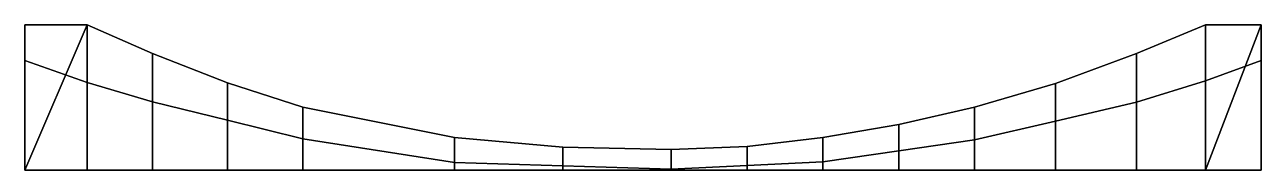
# Model space of a CAD drawing. Extents: x -104 to 103, y -24 to 0.
import ezdxf

# ---------------------------------------------------------------- set-up
doc = ezdxf.new("R2010")
doc.units = 0
doc.layers.add('METAL', color=180, linetype='CONTINUOUS')

msp = doc.modelspace()

# ---------------------------------------------------------------- meshes
at = {"layer": 'METAL'}
mesh = msp.add_polyface(dxfattribs=at)
corners = [(-103.5, 0, -10), (-103.5, -24.27, 10.49), (-103.5, 0, 10.49), (-93.07, 0, -10), (-93.07, -9.61, 10.49), (-82.2, -4.78, -10), (-82.2, -12.87, 10.49), (-69.65, -24.27, -10), (-69.65, -9.68, -10), (-69.65, -15.94, 10.49), (-57.1, -24.27, -10), (-57.1, -19.01, 10.49), (-57.1, -13.74, -10), (-31.79, -24.27, -10), (-31.79, -24.27, -3.37), (-31.79, -18.83, -10), (-31.79, -22.96, 10.49), (-13.71, -24.27, -10), (-13.71, -24.27, -3.97), (-13.71, -20.44, 10.49), (-13.71, -20.44, -10), (4.37, -24.27, -10), (4.37, -20.83, -10), (4.37, -24.27, -4.57), (4.37, -24.11, 10.49), (17.02, -24.27, -10), (17.02, -20.3, -10), (17.02, -24.27, -4.11), (17.02, -20.3, 10.49), (29.67, -24.27, -10), (29.67, -18.83, -10), (29.67, -22.89, 10.49), (42.31, -24.27, -10), (42.31, -16.62, -10), (42.31, -16.62, 10.49), (54.96, -24.27, -10), (54.96, -13.74, -10), (54.96, -19.21, 10.49), (68.46, -24.27, -10), (68.46, -9.81, -10), (68.46, -16.07, 10.49), (68.46, -9.81, 10.49), (81.96, -4.78, -10), (81.96, -24.27, -10), (81.96, -12.93, 10.49), (93.51, 0, -10), (102.79, -5.39, -10), (102.79, -24.27, -10), (102.79, 0, -10), (102.79, -5.97, 10.49), (102.79, -24.27, 10.49), (102.79, 0, 10.49), (102.79, 0, 10.49), (102.79, 0, 10.49), (102.79, -24.27, 10.49), (102.79, -24.27, 10.49), (102.79, -5.97, 10.49), (102.79, 0, -10), (102.79, 0, -10), (102.79, -24.27, -10), (102.79, -24.27, -10), (102.79, -5.39, -10), (93.51, 0, 10.49), (93.51, 0, 10.49), (93.51, -9.34, 10.49), (93.51, -24.27, 8.11), (93.51, -24.27, 8.11), (93.51, 0, -10), (93.51, -24.27, -10), (93.51, -24.27, -10), (81.96, -4.78, 10.49), (81.96, -4.78, 10.49), (81.96, -24.27, 4.51), (81.96, -24.27, 4.51), (81.96, -24.27, -10), (81.96, -4.78, -10), (68.46, -9.81, 10.49), (68.46, -16.07, 10.49), (68.46, -24.27, 1.98), (68.46, -24.27, 1.98), (68.46, -9.81, -10), (68.46, -24.27, -10), (54.96, -19.21, 10.49), (54.96, -13.74, -10), (54.96, -13.74, 10.49), (54.96, -13.74, 10.49), (54.96, -24.27, -0.56), (54.96, -24.27, -10), (42.31, -21.05, 10.49), (42.31, -21.05, 10.49), (42.31, -16.62, 10.49), (42.31, -24.27, -2.11), (42.31, -16.62, -10), (42.31, -24.27, -10), (29.67, -18.83, 10.49), (29.67, -18.83, 10.49), (29.67, -22.89, 10.49), (29.67, -24.27, -3.66), (29.67, -18.83, -10), (29.67, -24.27, -10), (17.02, -23.5, 10.49), (17.02, -23.5, 10.49), (17.02, -20.3, 10.49), (17.02, -20.3, -10), (17.02, -24.27, -10), (4.37, -20.83, 10.49), (4.37, -20.83, 10.49), (4.37, -24.11, 10.49), (4.37, -20.83, -10), (4.37, -24.27, -10), (-13.71, -23.54, 10.49), (-13.71, -23.54, 10.49), (-13.71, -20.44, -10), (-13.71, -20.44, 10.49), (-13.71, -24.27, -10), (-31.79, -22.96, 10.49), (-31.79, -18.83, -10), (-31.79, -18.83, 10.49), (-31.79, -18.83, 10.49), (-31.79, -24.27, -10), (-57.1, -13.74, -10), (-57.1, -13.74, 10.49), (-57.1, -13.74, 10.49), (-57.1, -19.01, 10.49), (-57.1, -24.27, -0.07), (-57.1, -24.27, -10), (-69.65, -15.94, 10.49), (-69.65, -24.27, 2.44), (-69.65, -24.27, 2.44), (-69.65, -9.68, -10), (-69.65, -9.68, 10.49), (-69.65, -9.68, 10.49), (-69.65, -24.27, -10), (-82.2, -4.78, 10.49), (-82.2, -4.78, 10.49), (-82.2, -24.27, 4.95), (-82.2, -24.27, 4.95), (-82.2, -4.78, -10), (-82.2, -24.27, -10), (-82.2, -24.27, -10), (-93.07, 0, 10.49), (-93.07, 0, 10.49), (-93.07, -24.27, 7.76), (-93.07, -24.27, 7.76), (-93.07, 0, -10), (-93.07, -24.27, -10), (-93.07, -24.27, -10), (-103.5, 0, 10.49), (-103.5, 0, 10.49), (-103.5, -5.95, 10.49), (-103.5, -5.95, 10.49), (-103.5, -24.27, 10.49), (-103.5, -24.27, 10.49), (-103.5, 0, -10), (-103.5, 0, -10), (-103.5, -5.93, -10), (-103.5, -5.93, -10), (-103.5, -24.27, -10), (-103.5, -24.27, -10), (-103.5, -24.27, -10)]
mesh.append_faces([[corners[k] for k in face] for face in [(19, 112, 116, 117), (20, 114, 119, 15), (60, 46, 56, 55), (107, 23, 27, 101), (149, 156, 158, 151), (145, 138, 136, 143), (62, 67, 75, 70), (41, 80, 83, 84), (34, 92, 98, 94), (28, 103, 108, 105), (144, 140, 133, 137), (129, 130, 121, 120), (120, 121, 117, 116), (45, 69, 74, 42), (36, 39, 81, 87), (30, 33, 93, 99), (22, 26, 104, 109), (146, 3, 5, 139), (132, 8, 12, 125), (119, 125, 12, 15), (142, 135, 6, 4), (135, 127, 9, 6), (124, 14, 115, 123), (14, 18, 111, 115), (65, 64, 44, 72), (78, 40, 82, 86), (91, 89, 96, 97), (152, 157, 145, 143), (154, 147, 140, 144), (155, 0, 3, 159), (146, 159, 3, 3), (1, 142, 4, 150), (53, 58, 67, 62), (61, 59, 69, 57), (45, 57, 69, 69), (50, 49, 64, 65), (138, 7, 128, 136), (124, 10, 13, 14), (13, 17, 18, 14), (23, 21, 25, 27), (97, 29, 32, 91), (86, 35, 38, 79), (73, 43, 68, 66), (66, 68, 47, 54), (46, 48, 52, 56), (49, 51, 63, 64), (64, 63, 71, 44), (44, 71, 76, 77), (37, 85, 90, 88), (31, 95, 102, 100), (106, 113, 110, 24), (118, 122, 11, 16), (122, 131, 126, 11), (134, 141, 4, 6), (141, 2, 150, 4), (148, 153, 156, 149), (70, 75, 80, 41), (39, 42, 74, 81), (72, 44, 40, 78), (43, 73, 79, 38), (85, 37, 77, 76), (84, 83, 92, 34), (33, 36, 87, 93), (86, 82, 89, 91), (35, 86, 91, 32), (95, 31, 88, 90), (105, 108, 112, 19), (22, 109, 114, 20), (97, 96, 101, 27), (94, 98, 103, 28), (26, 30, 99, 104), (18, 23, 107, 111), (17, 21, 23, 18), (29, 97, 27, 25), (106, 24, 100, 102), (113, 118, 16, 110), (137, 133, 130, 129), (139, 5, 8, 132), (127, 124, 123, 9), (7, 10, 124, 128), (131, 134, 6, 126)]])

doc.saveas('drawing.dxf')
